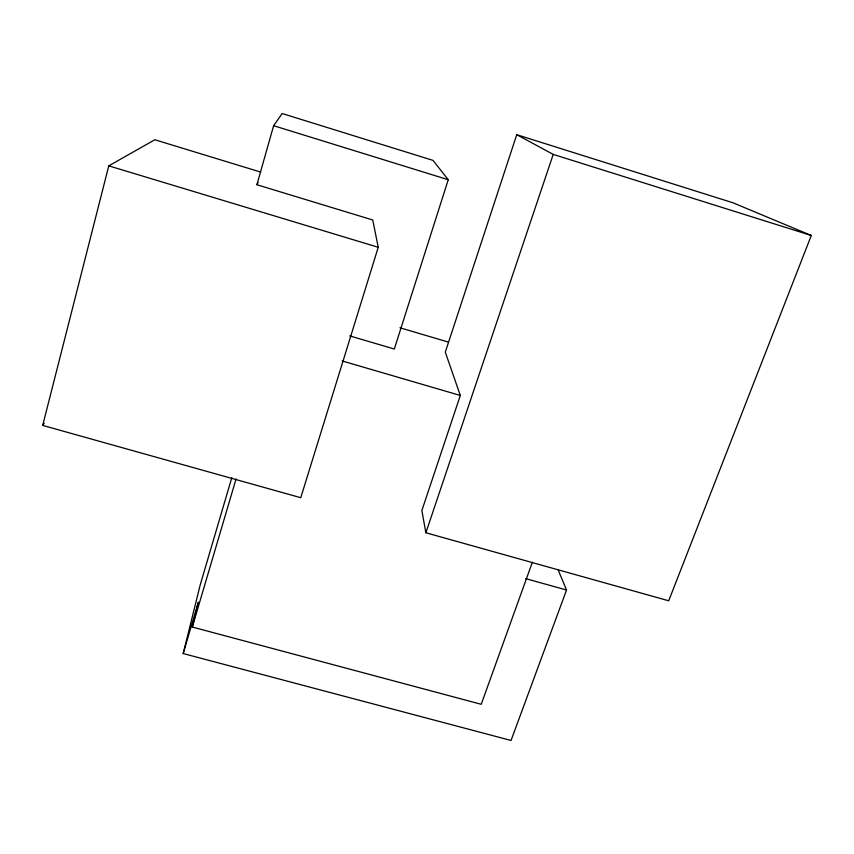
<?xml version="1.0" encoding="UTF-8"?>
<svg xmlns="http://www.w3.org/2000/svg" width="854" height="854" viewBox="0 0 854 854"><rect width="100%" height="100%" fill="white"/><g stroke="black" fill="none" stroke-linecap="round" stroke-linejoin="round"><path stroke-width="1.28" d="M532.352 562.274L481.229 704.294L192.299 627.039L198.352 602.187L183.194 653.556L511.044 740.471L566.544 590.018L557.961 569.458M183.194 653.556L200.178 585.033L231.829 477.589M349.702 335.889L394.313 349.019L448.243 179.735L433.031 160.392L282.183 113.529L273.622 125.698L256.905 184.731L372.75 219.99L378.237 247.286L300.757 497.711L42.7 425.409L108.778 165.857L154.83 139.757L260.705 172.092M192.299 627.039L236.067 478.923M516.745 134.697L445.297 352.147L460.317 395.466L421.855 510.543L425.879 532.757L668.703 600.789L811.3 235.49L732.903 202.761L516.745 134.697L553.221 154.403L811.3 235.49M425.879 532.757L553.221 154.403M256.905 184.731L258.057 182.575M42.7 425.409L44.291 423.306M525.701 578.638L566.544 590.018M342.251 360.975L460.317 395.466M399.95 327.755L448.265 342.07M108.778 165.857L378.237 247.286M273.622 125.698L448.243 179.735"/></g></svg>
